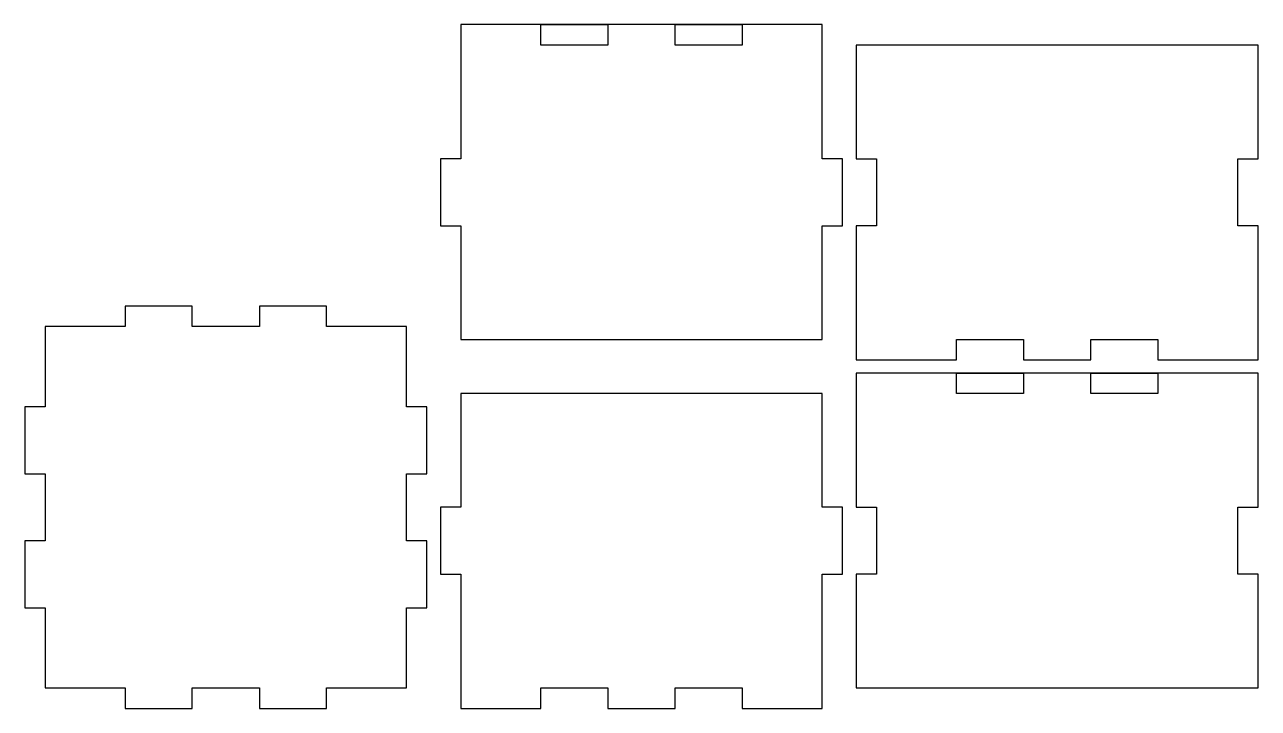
# Model space of a CAD drawing. Header units: metres. Extents: x 0 to 184, y 0 to 102.
import ezdxf

# ---------------------------------------------------------------- set-up
doc = ezdxf.new("R2010")
doc.units = ezdxf.units.M

msp = doc.modelspace()

# ---------------------------------------------------------------- linework, layer by layer
for p, q in [((118.95, 102), (65.05, 102)), ((65.05, 102), (65.05, 82)), ((77, 98.95), (77, 102)), ((77, 102), (87, 102)), ((87, 102), (87, 98.95)), ((97, 98.95), (97, 102)), ((97, 102), (107, 102)), ((107, 102), (107, 98.95)), ((118.95, 82), (118.95, 102)), ((87, 98.95), (77, 98.95)), ((107, 98.95), (97, 98.95)), ((184, 98.95), (124, 98.95)), ((124, 98.95), (124, 82)), ((184, 82), (184, 98.95)), ((65.05, 82), (62, 82)), ((62, 82), (62, 72)), ((122, 82), (118.95, 82)), ((122, 72), (122, 82)), ((124, 82), (127.05, 82)), ((127.05, 82), (127.05, 72)), ((180.95, 72), (180.95, 82)), ((180.95, 82), (184, 82)), ((62, 72), (65.05, 72)), ((65.05, 72), (65.05, 55.05)), ((118.95, 72), (122, 72)), ((118.95, 55.05), (118.95, 72)), ((127.05, 72), (124, 72)), ((124, 72), (124, 52)), ((184, 72), (180.95, 72)), ((184, 52), (184, 72)), ((25, 60), (15, 60)), ((15, 60), (15, 56.95)), ((25, 56.95), (25, 60)), ((45, 60), (35, 60)), ((35, 60), (35, 56.95)), ((45, 56.95), (45, 60)), ((15, 56.95), (3.04999, 56.95)), ((3.04999, 56.95), (3.04999, 45)), ((35, 56.95), (25, 56.95)), ((56.95, 56.95), (45, 56.95)), ((56.95, 45), (56.95, 56.95)), ((65.05, 55.05), (118.95, 55.05)), ((139, 55.05), (149, 55.05)), ((139, 52), (139, 55.05)), ((149, 55.05), (149, 52)), ((159, 52), (159, 55.05)), ((159, 55.05), (169, 55.05)), ((169, 55.05), (169, 52)), ((124, 52), (139, 52)), ((149, 52), (159, 52)), ((169, 52), (184, 52)), ((184, 50), (124, 50)), ((124, 50), (124, 30)), ((139, 46.95), (139, 50)), ((139, 50), (149, 50)), ((149, 50), (149, 46.95)), ((159, 46.95), (159, 50)), ((159, 50), (169, 50)), ((169, 50), (169, 46.95)), ((184, 30), (184, 50)), ((118.95, 46.95), (65.05, 46.95)), ((65.05, 46.95), (65.05, 30)), ((118.95, 30), (118.95, 46.95)), ((149, 46.95), (139, 46.95)), ((169, 46.95), (159, 46.95)), ((3.04999, 45), (0, 45)), ((0, 45), (0, 35)), ((60, 45), (56.95, 45)), ((60, 35), (60, 45)), ((0, 35), (3.04999, 35)), ((3.04999, 35), (3.04999, 25)), ((56.95, 25), (56.95, 35)), ((56.95, 35), (60, 35)), ((65.05, 30), (62, 30)), ((62, 30), (62, 20)), ((122, 30), (118.95, 30)), ((122, 20), (122, 30)), ((124, 30), (127.05, 30)), ((127.05, 30), (127.05, 20)), ((180.95, 20), (180.95, 30)), ((180.95, 30), (184, 30)), ((3.04999, 25), (0, 25)), ((0, 25), (0, 15)), ((60, 25), (56.95, 25)), ((60, 15), (60, 25)), ((62, 20), (65.05, 20)), ((65.05, 20), (65.05, 0)), ((118.95, 0), (118.95, 20)), ((118.95, 20), (122, 20)), ((127.05, 20), (124, 20)), ((124, 20), (124, 3.04999)), ((184, 20), (180.95, 20)), ((184, 3.04999), (184, 20)), ((0, 15), (3.04999, 15)), ((3.04999, 15), (3.04999, 3.04999)), ((56.95, 3.04999), (56.95, 15)), ((56.95, 15), (60, 15)), ((3.04999, 3.04999), (15, 3.04999)), ((15, 3.04999), (15, 0)), ((25, 0), (25, 3.04999)), ((25, 3.04999), (35, 3.04999)), ((35, 3.04999), (35, 0)), ((45, 0), (45, 3.04999)), ((45, 3.04999), (56.95, 3.04999)), ((77, 3.04999), (87, 3.04999)), ((77, 0), (77, 3.04999)), ((87, 3.04999), (87, 0)), ((97, 0), (97, 3.04999)), ((97, 3.04999), (107, 3.04999)), ((107, 3.04999), (107, 0)), ((124, 3.04999), (184, 3.04999)), ((15, 0), (25, 0)), ((35, 0), (45, 0)), ((65.05, 0), (77, 0)), ((87, 0), (97, 0)), ((107, 0), (118.95, 0))]:
    msp.add_line(p, q)

doc.saveas('drawing.dxf')
